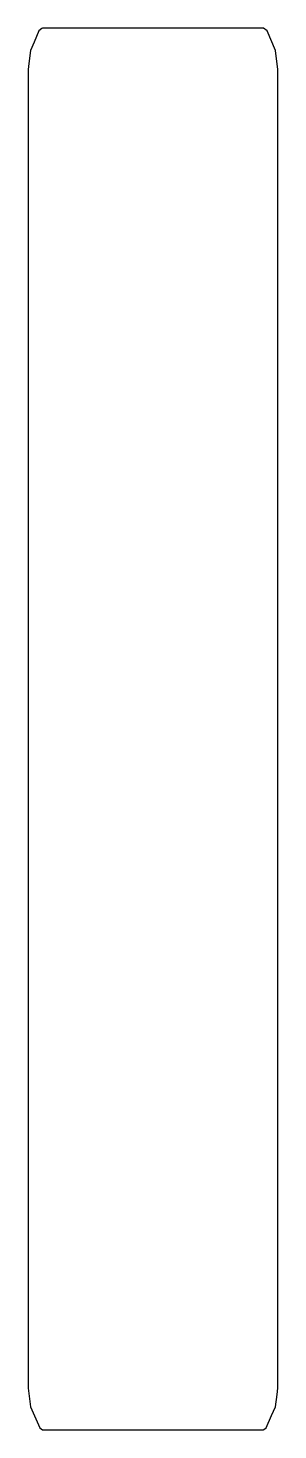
# Model space of a CAD drawing. Header units: metres. Extents: x 3.8 to 14.6, y -3.1 to 57.8.
import ezdxf

# ---------------------------------------------------------------- set-up
doc = ezdxf.new("R2010")
doc.units = ezdxf.units.M

msp = doc.modelspace()

# ---------------------------------------------------------------- linework, layer by layer
for p, q in [((4.243, 57.677), (4.033, 57.185)), ((4.37, 57.776), (4.243, 57.677)), ((4.4, 57.8), (4.37, 57.776)), ((13.301, 57.8), (4.4, 57.8)), ((14, 57.8), (13.301, 57.8)), ((14.157, 57.677), (14, 57.8)), ((14.518, 56.831), (14.157, 57.677)), ((3.882, 56.831), (3.805, 56.263)), ((4.033, 57.185), (3.882, 56.831)), ((14.63, 56), (14.518, 56.831)), ((3.805, 56.263), (3.77, 56)), ((3.77, 56), (3.77, 53.324)), ((14.63, 47.223), (14.63, 56)), ((3.77, 53.324), (3.77, 44.548)), ((14.63, 44.548), (14.63, 47.223)), ((3.77, 44.548), (3.77, 41.872)), ((14.63, 35.771), (14.63, 44.548)), ((3.77, 41.872), (3.77, 33.095)), ((14.63, 33.095), (14.63, 35.771)), ((3.77, 33.095), (3.77, 30.419)), ((14.63, 24.318), (14.63, 33.095)), ((3.77, 30.419), (3.77, 21.643)), ((14.63, 21.643), (14.63, 24.318)), ((3.77, 21.643), (3.77, 18.967)), ((14.63, 12.866), (14.63, 21.643)), ((3.77, 18.967), (3.77, 10.19)), ((14.63, 10.19), (14.63, 12.866)), ((3.77, 10.19), (3.77, 7.515)), ((14.63, 1.413), (14.63, 10.19)), ((3.77, 7.515), (3.77, -1.262)), ((14.63, -1.262), (14.63, 1.413)), ((3.77, -1.262), (3.882, -2.071)), ((14.518, -2.071), (14.593, -1.528)), ((14.593, -1.528), (14.63, -1.262)), ((3.882, -2.071), (4.283, -2.985)), ((14.356, -2.441), (14.518, -2.071)), ((4.283, -2.985), (4.4, -3.075)), ((14.022, -3.058), (14.117, -2.985)), ((14.117, -2.985), (14.356, -2.441)), ((4.4, -3.075), (4.896, -3.075)), ((4.896, -3.075), (14, -3.075)), ((14, -3.075), (14.022, -3.058)), ((14.022, -3.058), (14.022, -3.058))]:
    msp.add_line(p, q)

doc.saveas('drawing.dxf')
